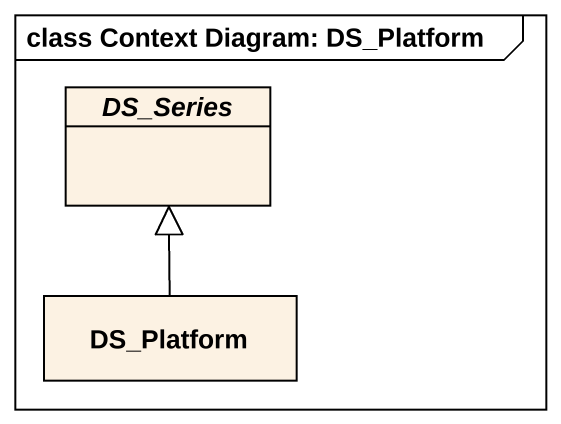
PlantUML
@startuml
mainframe class Context Diagram: DS_Platform
hide circle
hide empty members
abstract class DS_Series
class DS_Platform
DS_Platform -up-|> DS_Series
@enduml
